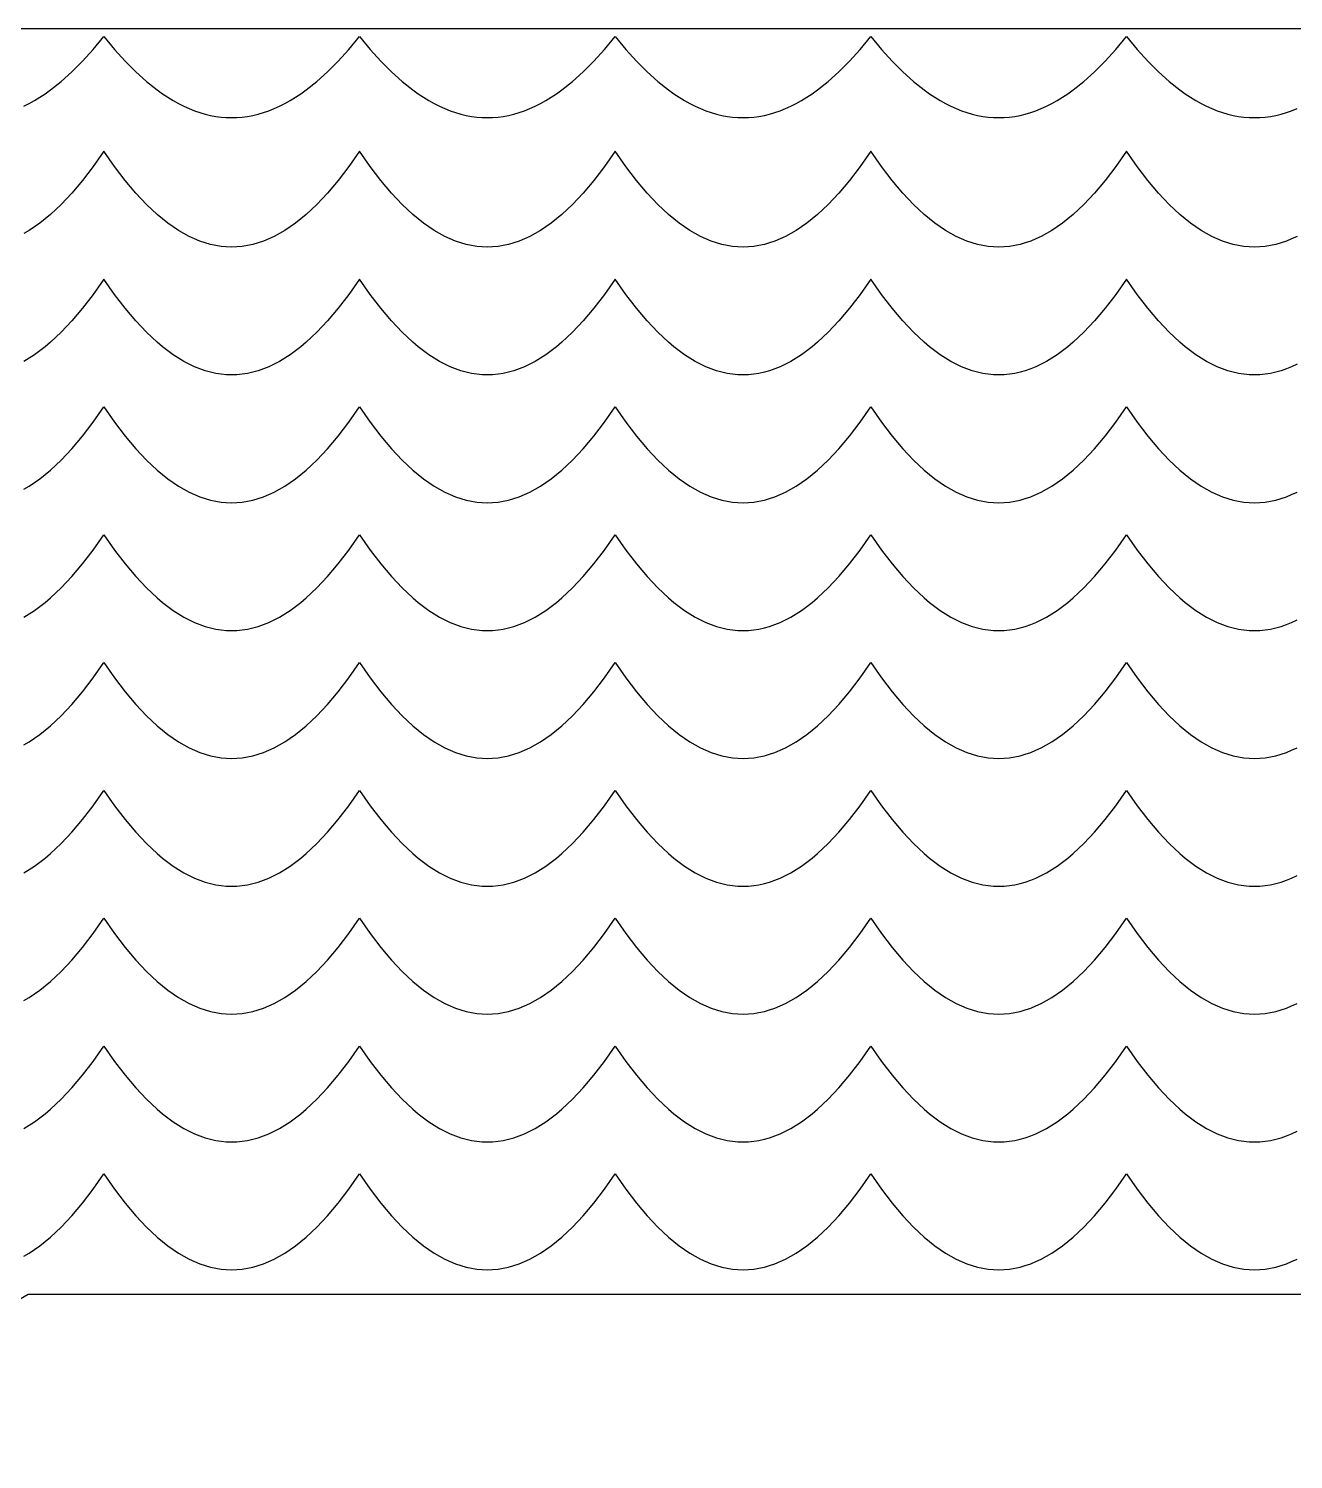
# Model space of a CAD drawing. Extents: x -831 to 1547, y -1426 to -385.
# Drawn here: x 23.2 to 67.7, y -806.3 to -755.9 of the extents above; entities that cross this region are included whole.
import ezdxf

# ---------------------------------------------------------------- set-up
doc = ezdxf.new("R2010")
doc.units = 0
doc.layers.add('CUT', color=18, linetype='CONTINUOUS')
doc.layers.add('ENGRAVE', color=1, linetype='CONTINUOUS')

msp = doc.modelspace()

# ---------------------------------------------------------------- linework, layer by layer
at = {"layer": 'CUT'}
msp.add_lwpolyline([(133.842, -800.452), (93.642, -800.452), (66.842, -800.452), (23.183, -800.452), (13.242, -806.259), (-67.158, -806.259), (-67.158, -755.894), (133.842, -755.894), (334.842, -755.894), (334.842, -806.26), (254.442, -806.259), (244.501, -800.452), (200.842, -800.452), (174.042, -800.452)], close=True, dxfattribs=at)
at = {"layer": 'ENGRAVE'}
for points in [[(23.029, -758.625), (23.217, -758.531), (23.404, -758.427), (23.592, -758.313), (23.779, -758.189), (23.967, -758.055), (24.342, -757.758), (24.717, -757.421), (25.092, -757.044), (25.467, -756.628), (25.842, -756.173), (26.217, -756.628), (26.592, -757.044), (26.967, -757.421), (27.342, -757.758), (27.717, -758.055), (27.904, -758.189), (28.092, -758.313), (28.279, -758.427), (28.467, -758.531), (28.654, -758.625), (28.842, -758.709), (29.029, -758.783), (29.217, -758.848), (29.404, -758.902), (29.592, -758.947), (29.779, -758.982), (29.967, -759.006), (30.154, -759.021), (30.342, -759.026), (30.529, -759.021), (30.717, -759.006), (30.904, -758.982), (31.092, -758.947), (31.279, -758.902), (31.467, -758.848), (31.654, -758.783), (31.842, -758.709), (32.029, -758.625), (32.217, -758.531), (32.404, -758.427), (32.592, -758.313), (32.779, -758.189), (32.967, -758.055), (33.342, -757.758), (33.717, -757.421), (34.092, -757.044), (34.467, -756.628), (34.842, -756.173), (35.217, -756.628), (35.592, -757.044), (35.967, -757.421), (36.342, -757.758), (36.717, -758.055), (36.904, -758.189), (37.092, -758.313), (37.279, -758.427), (37.467, -758.531), (37.654, -758.625), (37.842, -758.709), (38.029, -758.783), (38.217, -758.848), (38.404, -758.902), (38.592, -758.947), (38.779, -758.982), (38.967, -759.006), (39.154, -759.021), (39.342, -759.026), (39.529, -759.021), (39.717, -759.006), (39.904, -758.982), (40.092, -758.947), (40.279, -758.902), (40.467, -758.848), (40.654, -758.783), (40.842, -758.709), (41.029, -758.625), (41.217, -758.531), (41.404, -758.427), (41.592, -758.313), (41.779, -758.189), (41.967, -758.055), (42.342, -757.758), (42.717, -757.421), (43.092, -757.044), (43.467, -756.628), (43.842, -756.172), (44.217, -756.628), (44.592, -757.044), (44.967, -757.421), (45.342, -757.758), (45.717, -758.055), (45.904, -758.189), (46.092, -758.313), (46.279, -758.427), (46.467, -758.531), (46.654, -758.625), (46.842, -758.709), (47.029, -758.783), (47.217, -758.848), (47.404, -758.902), (47.592, -758.947), (47.779, -758.982), (47.967, -759.006), (48.154, -759.021), (48.342, -759.026), (48.529, -759.021), (48.717, -759.006), (48.904, -758.982), (49.092, -758.947), (49.279, -758.902), (49.467, -758.848), (49.654, -758.783), (49.842, -758.709), (50.029, -758.625), (50.217, -758.531), (50.404, -758.427), (50.592, -758.313), (50.779, -758.189), (50.967, -758.055), (51.342, -757.758), (51.717, -757.421), (52.092, -757.044), (52.467, -756.628), (52.842, -756.172), (53.217, -756.628), (53.592, -757.044), (53.967, -757.421), (54.342, -757.758), (54.717, -758.055), (54.904, -758.189), (55.092, -758.313), (55.279, -758.427), (55.467, -758.531), (55.654, -758.625), (55.842, -758.709), (56.029, -758.783), (56.217, -758.848), (56.404, -758.902), (56.592, -758.947), (56.779, -758.982), (56.967, -759.006), (57.154, -759.021), (57.342, -759.026), (57.529, -759.021), (57.717, -759.006), (57.904, -758.982), (58.092, -758.947), (58.279, -758.902), (58.467, -758.848), (58.654, -758.783), (58.842, -758.709), (59.029, -758.625), (59.217, -758.531), (59.404, -758.427), (59.592, -758.313), (59.779, -758.189), (59.967, -758.055), (60.342, -757.758), (60.717, -757.421), (61.092, -757.044), (61.467, -756.628), (61.842, -756.172), (62.217, -756.628), (62.592, -757.044), (62.967, -757.421), (63.342, -757.758), (63.717, -758.055), (63.904, -758.189), (64.092, -758.313), (64.279, -758.427), (64.467, -758.531), (64.654, -758.625), (64.842, -758.709), (65.029, -758.783), (65.217, -758.848), (65.404, -758.902), (65.592, -758.947), (65.779, -758.982), (65.967, -759.006), (66.154, -759.021), (66.342, -759.026), (66.529, -759.021), (66.717, -759.006), (66.904, -758.982), (67.092, -758.947), (67.279, -758.902), (67.467, -758.848), (67.654, -758.783), (67.842, -758.709)], [(67.842, -763.209), (67.654, -763.297), (67.467, -763.373), (67.279, -763.438), (67.092, -763.49), (66.904, -763.531), (66.717, -763.561), (66.529, -763.578), (66.342, -763.584), (66.154, -763.578), (65.967, -763.561), (65.779, -763.531), (65.592, -763.49), (65.404, -763.438), (65.217, -763.373), (65.029, -763.297), (64.842, -763.209), (64.654, -763.109), (64.467, -762.998), (64.279, -762.875), (64.092, -762.74), (63.904, -762.594), (63.717, -762.436), (63.342, -762.084), (62.967, -761.686), (62.592, -761.24), (62.217, -760.748), (61.842, -760.209), (61.467, -760.748), (61.092, -761.24), (60.717, -761.686), (60.342, -762.084), (59.967, -762.436), (59.779, -762.594), (59.592, -762.74), (59.404, -762.875), (59.217, -762.998), (59.029, -763.109), (58.842, -763.209), (58.654, -763.297), (58.467, -763.373), (58.279, -763.438), (58.092, -763.49), (57.904, -763.531), (57.717, -763.561), (57.529, -763.578), (57.342, -763.584), (57.154, -763.578), (56.967, -763.561), (56.779, -763.531), (56.592, -763.49), (56.404, -763.438), (56.217, -763.373), (56.029, -763.297), (55.842, -763.209), (55.654, -763.109), (55.467, -762.998), (55.279, -762.875), (55.092, -762.74), (54.904, -762.594), (54.717, -762.436), (54.342, -762.084), (53.967, -761.686), (53.592, -761.24), (53.217, -760.748), (52.842, -760.209), (52.467, -760.748), (52.092, -761.24), (51.717, -761.686), (51.342, -762.084), (50.967, -762.436), (50.779, -762.594), (50.592, -762.74), (50.404, -762.875), (50.217, -762.998), (50.029, -763.11), (49.842, -763.209), (49.654, -763.297), (49.467, -763.373), (49.279, -763.438), (49.092, -763.49), (48.904, -763.531), (48.717, -763.561), (48.529, -763.578), (48.342, -763.584), (48.154, -763.578), (47.967, -763.561), (47.779, -763.531), (47.592, -763.49), (47.404, -763.438), (47.217, -763.373), (47.029, -763.297), (46.842, -763.209), (46.654, -763.11), (46.467, -762.998), (46.279, -762.875), (46.092, -762.74), (45.904, -762.594), (45.717, -762.436), (45.342, -762.084), (44.967, -761.686), (44.592, -761.24), (44.217, -760.748), (43.842, -760.209), (43.467, -760.748), (43.092, -761.24), (42.717, -761.686), (42.342, -762.084), (41.967, -762.436), (41.779, -762.594), (41.592, -762.74), (41.404, -762.875), (41.217, -762.998), (41.029, -763.11), (40.842, -763.209), (40.654, -763.297), (40.467, -763.373), (40.279, -763.438), (40.092, -763.49), (39.904, -763.531), (39.717, -763.561), (39.529, -763.578), (39.342, -763.584), (39.154, -763.578), (38.967, -763.561), (38.779, -763.531), (38.592, -763.49), (38.404, -763.438), (38.217, -763.373), (38.029, -763.297), (37.842, -763.209), (37.654, -763.11), (37.467, -762.998), (37.279, -762.875), (37.092, -762.74), (36.904, -762.594), (36.717, -762.436), (36.342, -762.084), (35.967, -761.686), (35.592, -761.24), (35.217, -760.748), (34.842, -760.209), (34.467, -760.748), (34.092, -761.24), (33.717, -761.686), (33.342, -762.084), (32.967, -762.436), (32.779, -762.594), (32.592, -762.74), (32.404, -762.875), (32.217, -762.998), (32.029, -763.11), (31.842, -763.209), (31.654, -763.297), (31.467, -763.373), (31.279, -763.438), (31.092, -763.49), (30.904, -763.531), (30.717, -763.561), (30.529, -763.578), (30.342, -763.584), (30.154, -763.578), (29.967, -763.561), (29.779, -763.531), (29.592, -763.49), (29.404, -763.438), (29.217, -763.373), (29.029, -763.297), (28.842, -763.209), (28.654, -763.11), (28.467, -762.998), (28.279, -762.875), (28.092, -762.74), (27.904, -762.594), (27.717, -762.436), (27.342, -762.084), (26.967, -761.686), (26.592, -761.24), (26.217, -760.748), (25.842, -760.209), (25.467, -760.748), (25.092, -761.24), (24.717, -761.686), (24.342, -762.084), (23.967, -762.436), (23.779, -762.594), (23.592, -762.74), (23.404, -762.875), (23.217, -762.998), (23.029, -763.11)], [(67.842, -767.709), (67.654, -767.797), (67.467, -767.873), (67.279, -767.938), (67.092, -767.99), (66.904, -768.031), (66.717, -768.061), (66.529, -768.078), (66.342, -768.084), (66.154, -768.078), (65.967, -768.061), (65.779, -768.031), (65.592, -767.99), (65.404, -767.938), (65.217, -767.873), (65.029, -767.797), (64.842, -767.709), (64.654, -767.609), (64.467, -767.498), (64.279, -767.375), (64.092, -767.24), (63.904, -767.094), (63.717, -766.936), (63.342, -766.584), (62.967, -766.186), (62.592, -765.74), (62.217, -765.248), (61.842, -764.709), (61.467, -765.248), (61.092, -765.74), (60.717, -766.186), (60.342, -766.584), (59.967, -766.936), (59.779, -767.094), (59.592, -767.24), (59.404, -767.375), (59.217, -767.498), (59.029, -767.609), (58.842, -767.709), (58.654, -767.797), (58.467, -767.873), (58.279, -767.938), (58.092, -767.99), (57.904, -768.031), (57.717, -768.061), (57.529, -768.078), (57.342, -768.084), (57.154, -768.078), (56.967, -768.061), (56.779, -768.031), (56.592, -767.99), (56.404, -767.938), (56.217, -767.873), (56.029, -767.797), (55.842, -767.709), (55.654, -767.609), (55.467, -767.498), (55.279, -767.375), (55.092, -767.24), (54.904, -767.094), (54.717, -766.936), (54.342, -766.584), (53.967, -766.186), (53.592, -765.74), (53.217, -765.248), (52.842, -764.709), (52.467, -765.248), (52.092, -765.74), (51.717, -766.186), (51.342, -766.584), (50.967, -766.936), (50.779, -767.094), (50.592, -767.24), (50.404, -767.375), (50.217, -767.498), (50.029, -767.61), (49.842, -767.709), (49.654, -767.797), (49.467, -767.873), (49.279, -767.938), (49.092, -767.99), (48.904, -768.031), (48.717, -768.061), (48.529, -768.078), (48.342, -768.084), (48.154, -768.078), (47.967, -768.061), (47.779, -768.031), (47.592, -767.99), (47.404, -767.938), (47.217, -767.873), (47.029, -767.797), (46.842, -767.709), (46.654, -767.61), (46.467, -767.498), (46.279, -767.375), (46.092, -767.24), (45.904, -767.094), (45.717, -766.936), (45.342, -766.584), (44.967, -766.186), (44.592, -765.74), (44.217, -765.248), (43.842, -764.709), (43.467, -765.248), (43.092, -765.74), (42.717, -766.186), (42.342, -766.584), (41.967, -766.936), (41.779, -767.094), (41.592, -767.24), (41.404, -767.375), (41.217, -767.498), (41.029, -767.61), (40.842, -767.709), (40.654, -767.797), (40.467, -767.873), (40.279, -767.938), (40.092, -767.99), (39.904, -768.031), (39.717, -768.061), (39.529, -768.078), (39.342, -768.084), (39.154, -768.078), (38.967, -768.061), (38.779, -768.031), (38.592, -767.99), (38.404, -767.938), (38.217, -767.873), (38.029, -767.797), (37.842, -767.709), (37.654, -767.61), (37.467, -767.498), (37.279, -767.375), (37.092, -767.24), (36.904, -767.094), (36.717, -766.936), (36.342, -766.584), (35.967, -766.186), (35.592, -765.74), (35.217, -765.248), (34.842, -764.709), (34.467, -765.248), (34.092, -765.74), (33.717, -766.186), (33.342, -766.584), (32.967, -766.936), (32.779, -767.094), (32.592, -767.24), (32.404, -767.375), (32.217, -767.498), (32.029, -767.61), (31.842, -767.709), (31.654, -767.797), (31.467, -767.873), (31.279, -767.938), (31.092, -767.99), (30.904, -768.031), (30.717, -768.061), (30.529, -768.078), (30.342, -768.084), (30.154, -768.078), (29.967, -768.061), (29.779, -768.031), (29.592, -767.99), (29.404, -767.938), (29.217, -767.873), (29.029, -767.797), (28.842, -767.709), (28.654, -767.61), (28.467, -767.498), (28.279, -767.375), (28.092, -767.24), (27.904, -767.094), (27.717, -766.936), (27.342, -766.584), (26.967, -766.186), (26.592, -765.74), (26.217, -765.248), (25.842, -764.709), (25.467, -765.248), (25.092, -765.74), (24.717, -766.186), (24.342, -766.584), (23.967, -766.936), (23.779, -767.094), (23.592, -767.24), (23.404, -767.375), (23.217, -767.498), (23.029, -767.61)], [(23.029, -772.11), (23.217, -771.998), (23.404, -771.875), (23.592, -771.74), (23.779, -771.594), (23.967, -771.436), (24.342, -771.084), (24.717, -770.686), (25.092, -770.24), (25.467, -769.748), (25.842, -769.209), (26.217, -769.748), (26.592, -770.24), (26.967, -770.686), (27.342, -771.084), (27.717, -771.436), (27.904, -771.594), (28.092, -771.74), (28.279, -771.875), (28.467, -771.998), (28.654, -772.11), (28.842, -772.209), (29.029, -772.297), (29.217, -772.373), (29.404, -772.438), (29.592, -772.49), (29.779, -772.531), (29.967, -772.561), (30.154, -772.578), (30.342, -772.584), (30.529, -772.578), (30.717, -772.561), (30.904, -772.531), (31.092, -772.49), (31.279, -772.438), (31.467, -772.373), (31.654, -772.297), (31.842, -772.209), (32.029, -772.11), (32.217, -771.998), (32.404, -771.875), (32.592, -771.74), (32.779, -771.594), (32.967, -771.436), (33.342, -771.084), (33.717, -770.686), (34.092, -770.24), (34.467, -769.748), (34.842, -769.209), (35.217, -769.748), (35.592, -770.24), (35.967, -770.686), (36.342, -771.084), (36.717, -771.436), (36.904, -771.594), (37.092, -771.74), (37.279, -771.875), (37.467, -771.998), (37.654, -772.11), (37.842, -772.209), (38.029, -772.297), (38.217, -772.373), (38.404, -772.438), (38.592, -772.49), (38.779, -772.531), (38.967, -772.561), (39.154, -772.578), (39.342, -772.584), (39.529, -772.578), (39.717, -772.561), (39.904, -772.531), (40.092, -772.49), (40.279, -772.438), (40.467, -772.373), (40.654, -772.297), (40.842, -772.209), (41.029, -772.11), (41.217, -771.998), (41.404, -771.875), (41.592, -771.74), (41.779, -771.594), (41.967, -771.436), (42.342, -771.084), (42.717, -770.686), (43.092, -770.24), (43.467, -769.748), (43.842, -769.209), (44.217, -769.748), (44.592, -770.24), (44.967, -770.686), (45.342, -771.084), (45.717, -771.436), (45.904, -771.594), (46.092, -771.74), (46.279, -771.875), (46.467, -771.998), (46.654, -772.11), (46.842, -772.209), (47.029, -772.297), (47.217, -772.373), (47.404, -772.438), (47.592, -772.49), (47.779, -772.531), (47.967, -772.561), (48.154, -772.578), (48.342, -772.584), (48.529, -772.578), (48.717, -772.561), (48.904, -772.531), (49.092, -772.49), (49.279, -772.438), (49.467, -772.373), (49.654, -772.297), (49.842, -772.209), (50.029, -772.11), (50.217, -771.998), (50.404, -771.875), (50.592, -771.74), (50.779, -771.594), (50.967, -771.436), (51.342, -771.084), (51.717, -770.686), (52.092, -770.24), (52.467, -769.748), (52.842, -769.209), (53.217, -769.748), (53.592, -770.24), (53.967, -770.686), (54.342, -771.084), (54.717, -771.436), (54.904, -771.594), (55.092, -771.74), (55.279, -771.875), (55.467, -771.998), (55.654, -772.109), (55.842, -772.209), (56.029, -772.297), (56.217, -772.373), (56.404, -772.438), (56.592, -772.49), (56.779, -772.531), (56.967, -772.561), (57.154, -772.578), (57.342, -772.584), (57.529, -772.578), (57.717, -772.561), (57.904, -772.531), (58.092, -772.49), (58.279, -772.438), (58.467, -772.373), (58.654, -772.297), (58.842, -772.209), (59.029, -772.109), (59.217, -771.998), (59.404, -771.875), (59.592, -771.74), (59.779, -771.594), (59.967, -771.436), (60.342, -771.084), (60.717, -770.686), (61.092, -770.24), (61.467, -769.748), (61.842, -769.209), (62.217, -769.748), (62.592, -770.24), (62.967, -770.686), (63.342, -771.084), (63.717, -771.436), (63.904, -771.594), (64.092, -771.74), (64.279, -771.875), (64.467, -771.998), (64.654, -772.109), (64.842, -772.209), (65.029, -772.297), (65.217, -772.373), (65.404, -772.438), (65.592, -772.49), (65.779, -772.531), (65.967, -772.561), (66.154, -772.578), (66.342, -772.584), (66.529, -772.578), (66.717, -772.561), (66.904, -772.531), (67.092, -772.49), (67.279, -772.438), (67.467, -772.373), (67.654, -772.297), (67.842, -772.209)], [(23.029, -776.61), (23.217, -776.498), (23.404, -776.375), (23.592, -776.24), (23.779, -776.094), (23.967, -775.936), (24.342, -775.584), (24.717, -775.186), (25.092, -774.74), (25.467, -774.248), (25.842, -773.709), (26.217, -774.248), (26.592, -774.74), (26.967, -775.186), (27.342, -775.584), (27.717, -775.936), (27.904, -776.094), (28.092, -776.24), (28.279, -776.375), (28.467, -776.498), (28.654, -776.61), (28.842, -776.709), (29.029, -776.797), (29.217, -776.873), (29.404, -776.938), (29.592, -776.99), (29.779, -777.031), (29.967, -777.061), (30.154, -777.078), (30.342, -777.084), (30.529, -777.078), (30.717, -777.061), (30.904, -777.031), (31.092, -776.99), (31.279, -776.938), (31.467, -776.873), (31.654, -776.797), (31.842, -776.709), (32.029, -776.61), (32.217, -776.498), (32.404, -776.375), (32.592, -776.24), (32.779, -776.094), (32.967, -775.936), (33.342, -775.584), (33.717, -775.186), (34.092, -774.74), (34.467, -774.248), (34.842, -773.709), (35.217, -774.248), (35.592, -774.74), (35.967, -775.186), (36.342, -775.584), (36.717, -775.936), (36.904, -776.094), (37.092, -776.24), (37.279, -776.375), (37.467, -776.498), (37.654, -776.61), (37.842, -776.709), (38.029, -776.797), (38.217, -776.873), (38.404, -776.938), (38.592, -776.99), (38.779, -777.031), (38.967, -777.061), (39.154, -777.078), (39.342, -777.084), (39.529, -777.078), (39.717, -777.061), (39.904, -777.031), (40.092, -776.99), (40.279, -776.938), (40.467, -776.873), (40.654, -776.797), (40.842, -776.709), (41.029, -776.61), (41.217, -776.498), (41.404, -776.375), (41.592, -776.24), (41.779, -776.094), (41.967, -775.936), (42.342, -775.584), (42.717, -775.186), (43.092, -774.74), (43.467, -774.248), (43.842, -773.709), (44.217, -774.248), (44.592, -774.74), (44.967, -775.186), (45.342, -775.584), (45.717, -775.936), (45.904, -776.094), (46.092, -776.24), (46.279, -776.375), (46.467, -776.498), (46.654, -776.61), (46.842, -776.709), (47.029, -776.797), (47.217, -776.873), (47.404, -776.938), (47.592, -776.99), (47.779, -777.031), (47.967, -777.061), (48.154, -777.078), (48.342, -777.084), (48.529, -777.078), (48.717, -777.061), (48.904, -777.031), (49.092, -776.99), (49.279, -776.938), (49.467, -776.873), (49.654, -776.797), (49.842, -776.709), (50.029, -776.61), (50.217, -776.498), (50.404, -776.375), (50.592, -776.24), (50.779, -776.094), (50.967, -775.936), (51.342, -775.584), (51.717, -775.186), (52.092, -774.74), (52.467, -774.248), (52.842, -773.709), (53.217, -774.248), (53.592, -774.74), (53.967, -775.186), (54.342, -775.584), (54.717, -775.936), (54.904, -776.094), (55.092, -776.24), (55.279, -776.375), (55.467, -776.498), (55.654, -776.609), (55.842, -776.709), (56.029, -776.797), (56.217, -776.873), (56.404, -776.938), (56.592, -776.99), (56.779, -777.031), (56.967, -777.061), (57.154, -777.078), (57.342, -777.084), (57.529, -777.078), (57.717, -777.061), (57.904, -777.031), (58.092, -776.99), (58.279, -776.938), (58.467, -776.873), (58.654, -776.797), (58.842, -776.709), (59.029, -776.609), (59.217, -776.498), (59.404, -776.375), (59.592, -776.24), (59.779, -776.094), (59.967, -775.936), (60.342, -775.584), (60.717, -775.186), (61.092, -774.74), (61.467, -774.248), (61.842, -773.709), (62.217, -774.248), (62.592, -774.74), (62.967, -775.186), (63.342, -775.584), (63.717, -775.936), (63.904, -776.094), (64.092, -776.24), (64.279, -776.375), (64.467, -776.498), (64.654, -776.609), (64.842, -776.709), (65.029, -776.797), (65.217, -776.873), (65.404, -776.938), (65.592, -776.99), (65.779, -777.031), (65.967, -777.061), (66.154, -777.078), (66.342, -777.084), (66.529, -777.078), (66.717, -777.061), (66.904, -777.031), (67.092, -776.99), (67.279, -776.938), (67.467, -776.873), (67.654, -776.797), (67.842, -776.709)], [(23.029, -781.11), (23.217, -780.998), (23.404, -780.875), (23.592, -780.74), (23.779, -780.594), (23.967, -780.436), (24.342, -780.084), (24.717, -779.686), (25.092, -779.24), (25.467, -778.748), (25.842, -778.209), (26.217, -778.748), (26.592, -779.24), (26.967, -779.686), (27.342, -780.084), (27.717, -780.436), (27.904, -780.594), (28.092, -780.74), (28.279, -780.875), (28.467, -780.998), (28.654, -781.11), (28.842, -781.209), (29.029, -781.297), (29.217, -781.373), (29.404, -781.438), (29.592, -781.49), (29.779, -781.531), (29.967, -781.561), (30.154, -781.578), (30.342, -781.584), (30.529, -781.578), (30.717, -781.561), (30.904, -781.531), (31.092, -781.49), (31.279, -781.438), (31.467, -781.373), (31.654, -781.297), (31.842, -781.209), (32.029, -781.11), (32.217, -780.998), (32.404, -780.875), (32.592, -780.74), (32.779, -780.594), (32.967, -780.436), (33.342, -780.084), (33.717, -779.686), (34.092, -779.24), (34.467, -778.748), (34.842, -778.209), (35.217, -778.748), (35.592, -779.24), (35.967, -779.686), (36.342, -780.084), (36.717, -780.436), (36.904, -780.594), (37.092, -780.74), (37.279, -780.875), (37.467, -780.998), (37.654, -781.11), (37.842, -781.209), (38.029, -781.297), (38.217, -781.373), (38.404, -781.438), (38.592, -781.49), (38.779, -781.531), (38.967, -781.561), (39.154, -781.578), (39.342, -781.584), (39.529, -781.578), (39.717, -781.561), (39.904, -781.531), (40.092, -781.49), (40.279, -781.438), (40.467, -781.373), (40.654, -781.297), (40.842, -781.209), (41.029, -781.11), (41.217, -780.998), (41.404, -780.875), (41.592, -780.74), (41.779, -780.594), (41.967, -780.436), (42.342, -780.084), (42.717, -779.686), (43.092, -779.24), (43.467, -778.748), (43.842, -778.209), (44.217, -778.748), (44.592, -779.24), (44.967, -779.686), (45.342, -780.084), (45.717, -780.436), (45.904, -780.594), (46.092, -780.74), (46.279, -780.875), (46.467, -780.998), (46.654, -781.11), (46.842, -781.209), (47.029, -781.297), (47.217, -781.373), (47.404, -781.438), (47.592, -781.49), (47.779, -781.531), (47.967, -781.561), (48.154, -781.578), (48.342, -781.584), (48.529, -781.578), (48.717, -781.561), (48.904, -781.531), (49.092, -781.49), (49.279, -781.438), (49.467, -781.373), (49.654, -781.297), (49.842, -781.209), (50.029, -781.11), (50.217, -780.998), (50.404, -780.875), (50.592, -780.74), (50.779, -780.594), (50.967, -780.436), (51.342, -780.084), (51.717, -779.686), (52.092, -779.24), (52.467, -778.748), (52.842, -778.209), (53.217, -778.748), (53.592, -779.24), (53.967, -779.686), (54.342, -780.084), (54.717, -780.436), (54.904, -780.594), (55.092, -780.74), (55.279, -780.875), (55.467, -780.998), (55.654, -781.109), (55.842, -781.209), (56.029, -781.297), (56.217, -781.373), (56.404, -781.438), (56.592, -781.49), (56.779, -781.531), (56.967, -781.561), (57.154, -781.578), (57.342, -781.584), (57.529, -781.578), (57.717, -781.561), (57.904, -781.531), (58.092, -781.49), (58.279, -781.438), (58.467, -781.373), (58.654, -781.297), (58.842, -781.209), (59.029, -781.109), (59.217, -780.998), (59.404, -780.875), (59.592, -780.74), (59.779, -780.594), (59.967, -780.436), (60.342, -780.084), (60.717, -779.686), (61.092, -779.24), (61.467, -778.748), (61.842, -778.209), (62.217, -778.748), (62.592, -779.24), (62.967, -779.686), (63.342, -780.084), (63.717, -780.436), (63.904, -780.594), (64.092, -780.74), (64.279, -780.875), (64.467, -780.998), (64.654, -781.109), (64.842, -781.209), (65.029, -781.297), (65.217, -781.373), (65.404, -781.438), (65.592, -781.49), (65.779, -781.531), (65.967, -781.561), (66.154, -781.578), (66.342, -781.584), (66.529, -781.578), (66.717, -781.561), (66.904, -781.531), (67.092, -781.49), (67.279, -781.438), (67.467, -781.373), (67.654, -781.297), (67.842, -781.209)], [(23.029, -785.61), (23.217, -785.498), (23.404, -785.375), (23.592, -785.24), (23.779, -785.094), (23.967, -784.936), (24.342, -784.584), (24.717, -784.186), (25.092, -783.74), (25.467, -783.248), (25.842, -782.709), (26.217, -783.248), (26.592, -783.74), (26.967, -784.186), (27.342, -784.584), (27.717, -784.936), (27.904, -785.094), (28.092, -785.24), (28.279, -785.375), (28.467, -785.498), (28.654, -785.61), (28.842, -785.709), (29.029, -785.797), (29.217, -785.873), (29.404, -785.938), (29.592, -785.99), (29.779, -786.031), (29.967, -786.061), (30.154, -786.078), (30.342, -786.084), (30.529, -786.078), (30.717, -786.061), (30.904, -786.031), (31.092, -785.99), (31.279, -785.938), (31.467, -785.873), (31.654, -785.797), (31.842, -785.709), (32.029, -785.61), (32.217, -785.498), (32.404, -785.375), (32.592, -785.24), (32.779, -785.094), (32.967, -784.936), (33.342, -784.584), (33.717, -784.186), (34.092, -783.74), (34.467, -783.248), (34.842, -782.709), (35.217, -783.248), (35.592, -783.74), (35.967, -784.186), (36.342, -784.584), (36.717, -784.936), (36.904, -785.094), (37.092, -785.24), (37.279, -785.375), (37.467, -785.498), (37.654, -785.61), (37.842, -785.709), (38.029, -785.797), (38.217, -785.873), (38.404, -785.938), (38.592, -785.99), (38.779, -786.031), (38.967, -786.061), (39.154, -786.078), (39.342, -786.084), (39.529, -786.078), (39.717, -786.061), (39.904, -786.031), (40.092, -785.99), (40.279, -785.938), (40.467, -785.873), (40.654, -785.797), (40.842, -785.709), (41.029, -785.61), (41.217, -785.498), (41.404, -785.375), (41.592, -785.24), (41.779, -785.094), (41.967, -784.936), (42.342, -784.584), (42.717, -784.186), (43.092, -783.74), (43.467, -783.248), (43.842, -782.709), (44.217, -783.248), (44.592, -783.74), (44.967, -784.186), (45.342, -784.584), (45.717, -784.936), (45.904, -785.094), (46.092, -785.24), (46.279, -785.375), (46.467, -785.498), (46.654, -785.61), (46.842, -785.709), (47.029, -785.797), (47.217, -785.873), (47.404, -785.938), (47.592, -785.99), (47.779, -786.031), (47.967, -786.061), (48.154, -786.078), (48.342, -786.084), (48.529, -786.078), (48.717, -786.061), (48.904, -786.031), (49.092, -785.99), (49.279, -785.938), (49.467, -785.873), (49.654, -785.797), (49.842, -785.709), (50.029, -785.61), (50.217, -785.498), (50.404, -785.375), (50.592, -785.24), (50.779, -785.094), (50.967, -784.936), (51.342, -784.584), (51.717, -784.186), (52.092, -783.74), (52.467, -783.248), (52.842, -782.709), (53.217, -783.248), (53.592, -783.74), (53.967, -784.186), (54.342, -784.584), (54.717, -784.936), (54.904, -785.094), (55.092, -785.24), (55.279, -785.375), (55.467, -785.498), (55.654, -785.609), (55.842, -785.709), (56.029, -785.797), (56.217, -785.873), (56.404, -785.938), (56.592, -785.99), (56.779, -786.031), (56.967, -786.061), (57.154, -786.078), (57.342, -786.084), (57.529, -786.078), (57.717, -786.061), (57.904, -786.031), (58.092, -785.99), (58.279, -785.938), (58.467, -785.873), (58.654, -785.797), (58.842, -785.709), (59.029, -785.609), (59.217, -785.498), (59.404, -785.375), (59.592, -785.24), (59.779, -785.094), (59.967, -784.936), (60.342, -784.584), (60.717, -784.186), (61.092, -783.74), (61.467, -783.248), (61.842, -782.709), (62.217, -783.248), (62.592, -783.74), (62.967, -784.186), (63.342, -784.584), (63.717, -784.936), (63.904, -785.094), (64.092, -785.24), (64.279, -785.375), (64.467, -785.498), (64.654, -785.609), (64.842, -785.709), (65.029, -785.797), (65.217, -785.873), (65.404, -785.938), (65.592, -785.99), (65.779, -786.031), (65.967, -786.061), (66.154, -786.078), (66.342, -786.084), (66.529, -786.078), (66.717, -786.061), (66.904, -786.031), (67.092, -785.99), (67.279, -785.938), (67.467, -785.873), (67.654, -785.797), (67.842, -785.709)], [(23.029, -790.11), (23.217, -789.998), (23.404, -789.875), (23.592, -789.74), (23.779, -789.594), (23.967, -789.436), (24.342, -789.084), (24.717, -788.686), (25.092, -788.24), (25.467, -787.748), (25.842, -787.209), (26.217, -787.748), (26.592, -788.24), (26.967, -788.686), (27.342, -789.084), (27.717, -789.436), (27.904, -789.594), (28.092, -789.74), (28.279, -789.875), (28.467, -789.998), (28.654, -790.11), (28.842, -790.209), (29.029, -790.297), (29.217, -790.373), (29.404, -790.438), (29.592, -790.49), (29.779, -790.531), (29.967, -790.561), (30.154, -790.578), (30.342, -790.584), (30.529, -790.578), (30.717, -790.561), (30.904, -790.531), (31.092, -790.49), (31.279, -790.438), (31.467, -790.373), (31.654, -790.297), (31.842, -790.209), (32.029, -790.11), (32.217, -789.998), (32.404, -789.875), (32.592, -789.74), (32.779, -789.594), (32.967, -789.436), (33.342, -789.084), (33.717, -788.686), (34.092, -788.24), (34.467, -787.748), (34.842, -787.209), (35.217, -787.748), (35.592, -788.24), (35.967, -788.686), (36.342, -789.084), (36.717, -789.436), (36.904, -789.594), (37.092, -789.74), (37.279, -789.875), (37.467, -789.998), (37.654, -790.11), (37.842, -790.209), (38.029, -790.297), (38.217, -790.373), (38.404, -790.438), (38.592, -790.49), (38.779, -790.531), (38.967, -790.561), (39.154, -790.578), (39.342, -790.584), (39.529, -790.578), (39.717, -790.561), (39.904, -790.531), (40.092, -790.49), (40.279, -790.438), (40.467, -790.373), (40.654, -790.297), (40.842, -790.209), (41.029, -790.11), (41.217, -789.998), (41.404, -789.875), (41.592, -789.74), (41.779, -789.594), (41.967, -789.436), (42.342, -789.084), (42.717, -788.686), (43.092, -788.24), (43.467, -787.748), (43.842, -787.209), (44.217, -787.748), (44.592, -788.24), (44.967, -788.686), (45.342, -789.084), (45.717, -789.436), (45.904, -789.594), (46.092, -789.74), (46.279, -789.875), (46.467, -789.998), (46.654, -790.11), (46.842, -790.209), (47.029, -790.297), (47.217, -790.373), (47.404, -790.438), (47.592, -790.49), (47.779, -790.531), (47.967, -790.561), (48.154, -790.578), (48.342, -790.584), (48.529, -790.578), (48.717, -790.561), (48.904, -790.531), (49.092, -790.49), (49.279, -790.438), (49.467, -790.373), (49.654, -790.297), (49.842, -790.209), (50.029, -790.11), (50.217, -789.998), (50.404, -789.875), (50.592, -789.74), (50.779, -789.594), (50.967, -789.436), (51.342, -789.084), (51.717, -788.686), (52.092, -788.24), (52.467, -787.748), (52.842, -787.209), (53.217, -787.748), (53.592, -788.24), (53.967, -788.686), (54.342, -789.084), (54.717, -789.436), (54.904, -789.594), (55.092, -789.74), (55.279, -789.875), (55.467, -789.998), (55.654, -790.109), (55.842, -790.209), (56.029, -790.297), (56.217, -790.373), (56.404, -790.438), (56.592, -790.49), (56.779, -790.531), (56.967, -790.561), (57.154, -790.578), (57.342, -790.584), (57.529, -790.578), (57.717, -790.561), (57.904, -790.531), (58.092, -790.49), (58.279, -790.438), (58.467, -790.373), (58.654, -790.297), (58.842, -790.209), (59.029, -790.109), (59.217, -789.998), (59.404, -789.875), (59.592, -789.74), (59.779, -789.594), (59.967, -789.436), (60.342, -789.084), (60.717, -788.686), (61.092, -788.24), (61.467, -787.748), (61.842, -787.209), (62.217, -787.748), (62.592, -788.24), (62.967, -788.686), (63.342, -789.084), (63.717, -789.436), (63.904, -789.594), (64.092, -789.74), (64.279, -789.875), (64.467, -789.998), (64.654, -790.109), (64.842, -790.209), (65.029, -790.297), (65.217, -790.373), (65.404, -790.438), (65.592, -790.49), (65.779, -790.531), (65.967, -790.561), (66.154, -790.578), (66.342, -790.584), (66.529, -790.578), (66.717, -790.561), (66.904, -790.531), (67.092, -790.49), (67.279, -790.438), (67.467, -790.373), (67.654, -790.297), (67.842, -790.209)], [(23.029, -794.61), (23.217, -794.498), (23.404, -794.375), (23.592, -794.24), (23.779, -794.094), (23.967, -793.936), (24.342, -793.584), (24.717, -793.186), (25.092, -792.74), (25.467, -792.248), (25.842, -791.709), (26.217, -792.248), (26.592, -792.74), (26.967, -793.186), (27.342, -793.584), (27.717, -793.936), (27.904, -794.094), (28.092, -794.24), (28.279, -794.375), (28.467, -794.498), (28.654, -794.61), (28.842, -794.709), (29.029, -794.797), (29.217, -794.873), (29.404, -794.938), (29.592, -794.99), (29.779, -795.031), (29.967, -795.061), (30.154, -795.078), (30.342, -795.084), (30.529, -795.078), (30.717, -795.061), (30.904, -795.031), (31.092, -794.99), (31.279, -794.938), (31.467, -794.873), (31.654, -794.797), (31.842, -794.709), (32.029, -794.61), (32.217, -794.498), (32.404, -794.375), (32.592, -794.24), (32.779, -794.094), (32.967, -793.936), (33.342, -793.584), (33.717, -793.186), (34.092, -792.74), (34.467, -792.248), (34.842, -791.709), (35.217, -792.248), (35.592, -792.74), (35.967, -793.186), (36.342, -793.584), (36.717, -793.936), (36.904, -794.094), (37.092, -794.24), (37.279, -794.375), (37.467, -794.498), (37.654, -794.61), (37.842, -794.709), (38.029, -794.797), (38.217, -794.873), (38.404, -794.938), (38.592, -794.99), (38.779, -795.031), (38.967, -795.061), (39.154, -795.078), (39.342, -795.084), (39.529, -795.078), (39.717, -795.061), (39.904, -795.031), (40.092, -794.99), (40.279, -794.938), (40.467, -794.873), (40.654, -794.797), (40.842, -794.709), (41.029, -794.61), (41.217, -794.498), (41.404, -794.375), (41.592, -794.24), (41.779, -794.094), (41.967, -793.936), (42.342, -793.584), (42.717, -793.186), (43.092, -792.74), (43.467, -792.248), (43.842, -791.709), (44.217, -792.248), (44.592, -792.74), (44.967, -793.186), (45.342, -793.584), (45.717, -793.936), (45.904, -794.094), (46.092, -794.24), (46.279, -794.375), (46.467, -794.498), (46.654, -794.61), (46.842, -794.709), (47.029, -794.797), (47.217, -794.873), (47.404, -794.938), (47.592, -794.99), (47.779, -795.031), (47.967, -795.061), (48.154, -795.078), (48.342, -795.084), (48.529, -795.078), (48.717, -795.061), (48.904, -795.031), (49.092, -794.99), (49.279, -794.938), (49.467, -794.873), (49.654, -794.797), (49.842, -794.709), (50.029, -794.609), (50.217, -794.498), (50.404, -794.375), (50.592, -794.24), (50.779, -794.094), (50.967, -793.936), (51.342, -793.584), (51.717, -793.186), (52.092, -792.74), (52.467, -792.248), (52.842, -791.709), (53.217, -792.248), (53.592, -792.74), (53.967, -793.186), (54.342, -793.584), (54.717, -793.936), (54.904, -794.094), (55.092, -794.24), (55.279, -794.375), (55.467, -794.498), (55.654, -794.609), (55.842, -794.709), (56.029, -794.797), (56.217, -794.873), (56.404, -794.938), (56.592, -794.99), (56.779, -795.031), (56.967, -795.061), (57.154, -795.078), (57.342, -795.084), (57.529, -795.078), (57.717, -795.061), (57.904, -795.031), (58.092, -794.99), (58.279, -794.938), (58.467, -794.873), (58.654, -794.797), (58.842, -794.709), (59.029, -794.609), (59.217, -794.498), (59.404, -794.375), (59.592, -794.24), (59.779, -794.094), (59.967, -793.936), (60.342, -793.584), (60.717, -793.186), (61.092, -792.74), (61.467, -792.248), (61.842, -791.709), (62.217, -792.248), (62.592, -792.74), (62.967, -793.186), (63.342, -793.584), (63.717, -793.936), (63.904, -794.094), (64.092, -794.24), (64.279, -794.375), (64.467, -794.498), (64.654, -794.609), (64.842, -794.709), (65.029, -794.797), (65.217, -794.873), (65.404, -794.938), (65.592, -794.99), (65.779, -795.031), (65.967, -795.061), (66.154, -795.078), (66.342, -795.084), (66.529, -795.078), (66.717, -795.061), (66.904, -795.031), (67.092, -794.99), (67.279, -794.938), (67.467, -794.873), (67.654, -794.797), (67.842, -794.709)], [(23.029, -799.11), (23.217, -798.998), (23.404, -798.875), (23.592, -798.74), (23.779, -798.594), (23.967, -798.436), (24.342, -798.084), (24.717, -797.686), (25.092, -797.24), (25.467, -796.748), (25.842, -796.209), (26.217, -796.748), (26.592, -797.24), (26.967, -797.686), (27.342, -798.084), (27.717, -798.436), (27.904, -798.594), (28.092, -798.74), (28.279, -798.875), (28.467, -798.998), (28.654, -799.11), (28.842, -799.209), (29.029, -799.297), (29.217, -799.373), (29.404, -799.438), (29.592, -799.49), (29.779, -799.531), (29.967, -799.561), (30.154, -799.578), (30.342, -799.584), (30.529, -799.578), (30.717, -799.561), (30.904, -799.531), (31.092, -799.49), (31.279, -799.438), (31.467, -799.373), (31.654, -799.297), (31.842, -799.209), (32.029, -799.11), (32.217, -798.998), (32.404, -798.875), (32.592, -798.74), (32.779, -798.594), (32.967, -798.436), (33.342, -798.084), (33.717, -797.686), (34.092, -797.24), (34.467, -796.748), (34.842, -796.209), (35.217, -796.748), (35.592, -797.24), (35.967, -797.686), (36.342, -798.084), (36.717, -798.436), (36.904, -798.594), (37.092, -798.74), (37.279, -798.875), (37.467, -798.998), (37.654, -799.11), (37.842, -799.209), (38.029, -799.297), (38.217, -799.373), (38.404, -799.438), (38.592, -799.49), (38.779, -799.531), (38.967, -799.561), (39.154, -799.578), (39.342, -799.584), (39.529, -799.578), (39.717, -799.561), (39.904, -799.531), (40.092, -799.49), (40.279, -799.438), (40.467, -799.373), (40.654, -799.297), (40.842, -799.209), (41.029, -799.11), (41.217, -798.998), (41.404, -798.875), (41.592, -798.74), (41.779, -798.594), (41.967, -798.436), (42.342, -798.084), (42.717, -797.686), (43.092, -797.24), (43.467, -796.748), (43.842, -796.209), (44.217, -796.748), (44.592, -797.24), (44.967, -797.686), (45.342, -798.084), (45.717, -798.436), (45.904, -798.594), (46.092, -798.74), (46.279, -798.875), (46.467, -798.998), (46.654, -799.11), (46.842, -799.209), (47.029, -799.297), (47.217, -799.373), (47.404, -799.438), (47.592, -799.49), (47.779, -799.531), (47.967, -799.561), (48.154, -799.578), (48.342, -799.584), (48.529, -799.578), (48.717, -799.561), (48.904, -799.531), (49.092, -799.49), (49.279, -799.438), (49.467, -799.373), (49.654, -799.297), (49.842, -799.209), (50.029, -799.109), (50.217, -798.998), (50.404, -798.875), (50.592, -798.74), (50.779, -798.594), (50.967, -798.436), (51.342, -798.084), (51.717, -797.686), (52.092, -797.24), (52.467, -796.748), (52.842, -796.209), (53.217, -796.748), (53.592, -797.24), (53.967, -797.686), (54.342, -798.084), (54.717, -798.436), (54.904, -798.594), (55.092, -798.74), (55.279, -798.875), (55.467, -798.998), (55.654, -799.109), (55.842, -799.209), (56.029, -799.297), (56.217, -799.373), (56.404, -799.438), (56.592, -799.49), (56.779, -799.531), (56.967, -799.561), (57.154, -799.578), (57.342, -799.584), (57.529, -799.578), (57.717, -799.561), (57.904, -799.531), (58.092, -799.49), (58.279, -799.438), (58.467, -799.373), (58.654, -799.297), (58.842, -799.209), (59.029, -799.109), (59.217, -798.998), (59.404, -798.875), (59.592, -798.74), (59.779, -798.594), (59.967, -798.436), (60.342, -798.084), (60.717, -797.686), (61.092, -797.24), (61.467, -796.748), (61.842, -796.209), (62.217, -796.748), (62.592, -797.24), (62.967, -797.686), (63.342, -798.084), (63.717, -798.436), (63.904, -798.594), (64.092, -798.74), (64.279, -798.875), (64.467, -798.998), (64.654, -799.109), (64.842, -799.209), (65.029, -799.297), (65.217, -799.373), (65.404, -799.438), (65.592, -799.49), (65.779, -799.531), (65.967, -799.561), (66.154, -799.578), (66.342, -799.584), (66.529, -799.578), (66.717, -799.561), (66.904, -799.531), (67.092, -799.49), (67.279, -799.438), (67.467, -799.373), (67.654, -799.297), (67.842, -799.209)]]:
    msp.add_lwpolyline(points, dxfattribs=at)

doc.saveas('drawing.dxf')
